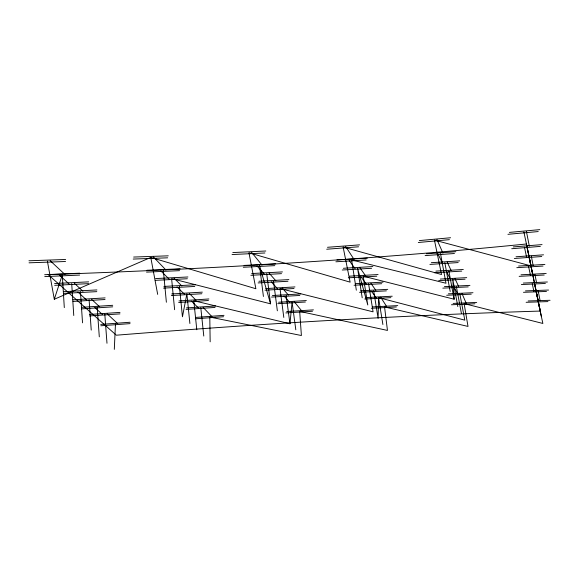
<?xml version="1.0" encoding="UTF-8"?>
<svg xmlns="http://www.w3.org/2000/svg" width="579" height="579" viewBox="0 0 579 579"><rect width="100%" height="100%" fill="white"/><g stroke="black" fill="none" stroke-linecap="round" stroke-linejoin="round"><path stroke-width="0.87" d="M459.871 293.987L464.807 320.151L378.521 297.613L378.109 318.334L373.672 290.817M114.302 349.369L115.467 324.008M196.795 329.733L193.791 300.718L289.949 323.755L292.084 302.122L295.811 329.777M523.879 231.976L531.088 265.92L434.438 240.119L441.545 274.533L343.13 247.045L350.121 282.154L248.956 252.777L255.875 288.733L150.779 257.438L54.303 299.256L62.279 274.887L64.305 307.608M419.326 240.582L450.578 237.745M509.39 232.396L539.816 229.631M418.306 242.492L449.405 239.655M507.942 234.321L538.224 231.564M513.291 246.929L542.053 244.606M511.72 248.724L540.359 246.393M327.504 247.291L359.537 244.866M326.708 249.223L358.582 246.799M100.724 324.406L130.087 322.25M195.868 317.415L224.015 315.345M100.811 325.782L130.043 323.625M195.543 318.79L223.574 316.72M514.333 258.48L541.741 256.533M426.426 253.805L455.897 251.72M425.116 255.6L454.457 253.515M516.012 256.779L543.536 254.825M89.506 314.469L119.998 312.407M186.38 307.934L215.518 305.965M89.586 315.939L119.94 313.883M186.033 309.403L215.048 307.435M431.304 262.692L459.719 260.854M429.9 264.408L458.192 262.569M81.422 307.355L112.717 305.299M178.976 300.935L208.896 298.967M81.538 308.897L112.695 306.841M178.658 302.477L208.44 300.501M286.699 311.553L313.449 309.866M285.86 312.928L312.501 311.241M518.581 266.05L544.911 264.429M516.801 267.672L543.037 266.05M336.927 259.971L367.339 258.14M335.871 261.788L366.145 259.949M73.034 301.427L105.045 299.517M171.348 295.558L201.854 293.741M278.615 302.238L306.342 300.552M277.79 303.7L305.401 302.014M343.369 268.28L372.847 266.564M342.247 270.009L371.602 268.287M435.915 271.102L463.316 269.488M434.431 272.738L461.724 271.117M72.947 299.806L105.11 297.896M171.717 293.951L202.361 292.134M349.477 276.169L378.073 274.555M348.305 277.819L376.784 276.197M265.812 288.581L294.972 286.931M264.994 290.18L294.031 288.523M272.405 295.536L300.783 293.937M271.544 297.07L299.813 295.464M258.922 281.249L288.87 279.606M258.118 282.921L287.937 281.271M355.274 283.659L383.03 282.139M354.066 285.237L381.706 283.71M251.677 273.541L282.451 271.913M250.895 275.293L281.524 273.65M63.878 293.379L96.816 291.642M163.488 288.11L194.768 286.46M440.286 279.071L466.717 277.652M519.146 276.349L544.246 275.011M438.723 280.634L465.06 279.208M360.797 290.781L387.742 289.348M359.545 292.301L386.388 290.861M243.289 267.259L274.786 265.638M63.828 291.671L96.917 289.934M163.9 286.424L195.326 284.774M521.006 274.801L546.207 273.476M366.051 297.57L392.236 296.209M364.763 299.025L390.854 297.657M372.586 306.921L397.78 305.603M371.284 308.289L396.391 306.964M244.056 265.421L275.698 263.807M54.687 285.324L88.558 283.645M155.23 280.337L187.372 278.745M232.049 254.55L264.892 252.987M54.6 283.529L88.645 281.857M155.628 278.564L187.929 276.979M444.426 286.634L469.938 285.389M442.805 288.132L468.23 286.88M232.801 252.56L265.804 251.004M523.307 283.066L547.416 281.995M521.361 284.55L545.389 283.464M446.691 295.254L471.241 294.154M44.67 274.714L79.736 273.187M146.95 270.255L180.141 268.808M44.749 276.603L79.634 275.068M146.523 272.116L179.555 270.661M448.363 293.821L472.992 292.728M453.14 303.418L476.705 302.433M451.439 304.771L474.932 303.78M29.044 262.823L65.557 261.505M133.206 259.066L167.664 257.821M525.479 290.897L548.552 290.05M523.467 292.308L546.467 291.454M28.95 260.774L65.651 259.472M133.648 257.054L168.272 255.824M526.123 302.296L547.951 301.601M528.164 300.964L550.05 300.284M457.83 306.588L452.749 279.143L454.139 299.227L363.214 276.183L367.781 304.981L357.569 268.287L362.208 297.78M266.702 273.599L270.559 303.823L171.608 278.658L174.619 309.693M59.637 275.322L69.125 284.007M77.926 292.062L86.655 300.052M94.768 307.478L102.483 314.542M50.149 260.695L64.92 274.46M74.271 283.174L82.942 291.251M91.54 299.271L99.53 306.718M107.137 313.804L117.711 323.654M160.824 270.921L169.126 279.107M177.015 286.88L184.52 294.27M191.483 301.131L198.539 308.079M174.091 278.209L181.857 286.004M189.246 293.423L196.1 300.306M153.428 256.953L165.912 269.995M203.048 307.283L211.979 316.684M257.069 266.029L264.313 274.084M271.189 281.734L277.732 289.008M283.963 295.941L289.905 302.556M269.09 273.114L275.85 280.793M282.291 288.096L288.414 295.058M251.503 252.249L261.969 265.03M294.204 301.623L301.724 310.916M349.188 260.485L355.202 268.794M360.898 276.668L366.312 284.159M371.457 291.266L376.364 298.047M359.943 267.78L365.523 275.698M370.828 283.211L375.872 290.361M345.656 246.495L354.058 259.443M380.685 297.179L386.649 306.53M438.093 254.188L442.465 263.141M446.597 271.602L450.505 279.614M454.218 287.213L457.743 294.429M447.162 262.077L451.171 270.574M454.985 278.665L458.582 286.301M436.942 239.503L442.921 253.081M461.999 293.546L466.16 303.179M270.559 303.823L259.522 265.544L263.416 296.477M538.115 301.29L542.863 323.458L464.105 303.606L468.013 326.433L384.557 306.942L387.46 330.428L299.676 311.401L301.398 335.523L209.793 317.068L210.163 341.82M526.89 246.661L533.085 275.705M528.945 256.656L538.405 301.666M534.417 283.269L539.975 309.338M524.465 247.182L526.586 257.156M528.591 266.535L530.473 275.372M532.253 283.717L533.932 291.606M536.038 291.172L541.401 316.604M526.412 231.419L529.322 246.14M531.305 256.15L533.165 265.566M534.924 274.446L536.574 282.82M538.144 290.745L540.149 300.877M456.397 286.757L461.434 313.543M448.891 271.11L454.139 299.227M444.824 262.627L450.18 291.461M150.779 257.438L157.676 294.378M440.518 253.66L445.989 283.247L351.619 259.964L356.331 290.18M47.391 261.143L54.303 299.256M378.521 297.613L382.9 324.522M368.57 283.688L373.071 311.828L280.012 288.552L283.804 317.437M286.192 295.5L289.949 323.755M273.52 281.264L277.348 310.8M200.79 307.681L203.786 336.052M189.89 323.495L186.879 293.843L182.45 316.771L179.432 286.439M163.365 270.458L166.376 302.238M104.813 314.173L106.985 343.26M97.149 307.094L99.306 336.84M89.094 299.661L91.229 330.095M80.43 291.657L82.536 322.836M71.695 283.587L73.765 315.512M526.434 243.983C367.441 259.899 207.847 269.069 48.173 274.634L116.336 335.205C257.416 323.893 398.728 315.425 540.2 311.068L526.434 243.983"/></g></svg>
